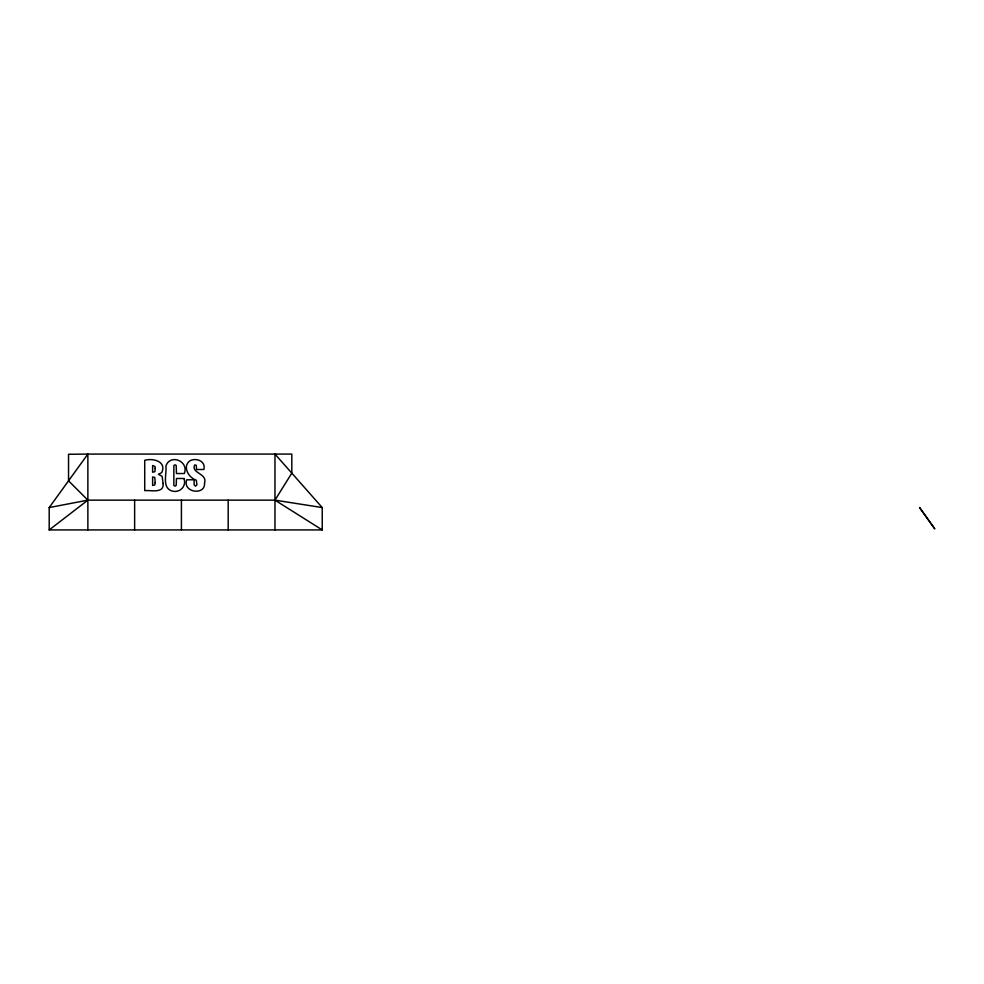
<?xml version="1.0" encoding="UTF-8"?>
<svg xmlns="http://www.w3.org/2000/svg" width="984" height="984" viewBox="0 0 984 984"><rect width="100%" height="100%" fill="white"/><g stroke="black" fill="none" stroke-linecap="round" stroke-linejoin="round"><path stroke-width="1.48" d="M49.2 507.572L87.871 454.079L291.805 454.079L291.805 473.132L274.966 500.143L87.871 500.143L49.2 507.572L49.2 529.921L322.235 529.921L322.235 507.572L274.966 454.079L274.966 529.921M49.2 529.921L87.871 500.143L68.536 480.819L68.536 454.276L87.871 454.079L87.871 529.921M322.235 507.572L274.966 500.143L322.235 529.921M228.19 500.143L228.19 529.921M181.413 500.143L181.413 529.921M134.636 500.143L134.636 529.921M155.201 468.396L154.882 471.656L152.618 472.246L152.618 465.506L154.943 466.391L155.201 468.396M184.34 479.675C186.111 487.117 179.1 493.205 171.954 490.979C161.659 487.806 166.886 473.919 165.915 466.096C169.777 453.636 189.113 460.783 184.34 473.525L176.456 473.525L176.197 465.383L175.078 464.817L173.848 465.506L173.848 485.481L175.029 486.157L176.173 485.481L176.456 478.495L184.34 478.495L184.34 479.675M163.086 483.525C164.267 493.87 150.564 489.971 144.722 490.647L144.722 460.315C153.037 457.892 166.923 461.459 161.696 472.652L158.399 474.263L162.114 476.317L163.086 483.525M204.537 482.898C205.656 495.973 182.188 492.59 186.751 479.786L194.082 479.786L194.155 484.878L195.484 486.157L196.948 484.768L196.308 480.192C188.461 477.855 181.88 466.035 190.281 460.586C196.591 457.597 206.062 461.324 203.885 469.503L196.554 469.503L196.271 465.248L194.709 464.952C190.625 473.193 207.661 473.439 204.537 482.898M155.201 482.627L154.746 484.94L152.618 485.456L152.618 476.969L154.783 477.437L155.201 482.627M919.56 507.584L934.8 528.888L919.597 507.572"/></g></svg>
